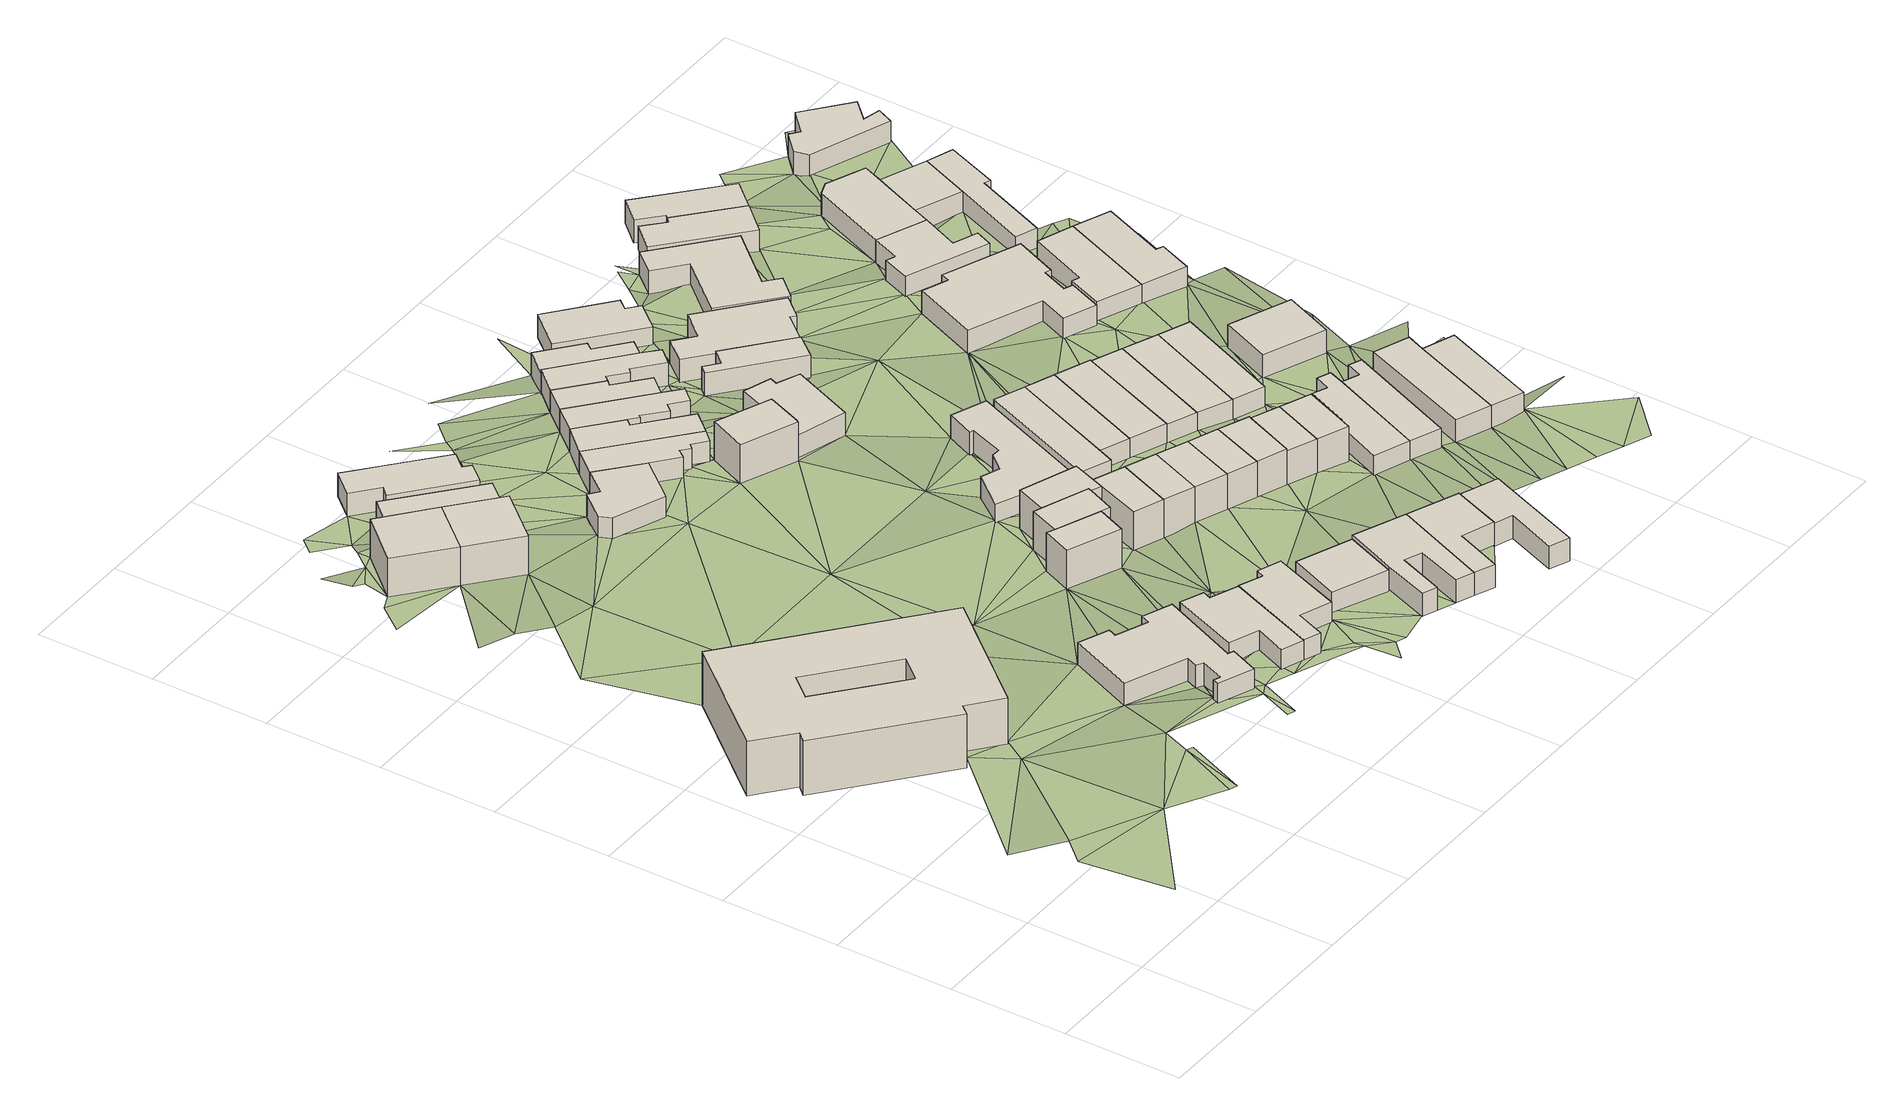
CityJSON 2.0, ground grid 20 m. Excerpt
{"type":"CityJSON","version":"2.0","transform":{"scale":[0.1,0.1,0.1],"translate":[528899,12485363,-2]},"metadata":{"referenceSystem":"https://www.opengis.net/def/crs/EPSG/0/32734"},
"CityObjects":{
"building1":{"type":"Building","attributes":{"address":"Greatmore Street Art and Humanities Hub 66 Greatmore Street Woodstock Cape Town","building":"university","building:levels":3,"operator":"Centre for Humanities Research at the University of the Western Cape","building_height":9.7,"plus_code":"4FRW3FC3+4H2","ground_height":16.52,"roof_height":26.22},"geometry":[{"type":"Solid","lod":"1","boundaries":[[[[0,1,2,3]],[[1,4,5,2]],[[4,6,7,5]],[[6,8,9,7]],[[8,10,11,9]],[[10,12,13,11]],[[12,14,15,13]],[[14,0,3,15]],[[16,17,18,19]],[[17,20,21,18]],[[20,22,23,21]],[[22,16,19,23]],[[3,2,5,7,9,11,13,15],[19,18,21,23]],[[14,12,10,8,6,4,1,0],[22,20,17,16]]]]}]},
"building2":{"type":"Building","attributes":{"address":"27 Regent Road Woodstock Cape Town","building":"house","building:levels":2,"building_height":6.9,"plus_code":"4FRW3FC3+9GM","ground_height":15.21,"roof_height":22.11},"geometry":[{"type":"Solid","lod":"1","boundaries":[[[[24,25,26,27]],[[25,28,29,26]],[[28,30,31,29]],[[30,24,27,31]],[[27,26,29,31]],[[30,28,25,24]]]]}]},
"building3":{"type":"Building","attributes":{"address":"2 Ormskirk Street Woodstock Cape Town","building":"house","building:levels":1,"building_height":4.1,"plus_code":"4FRW3F93+XMJ","ground_height":18.58,"roof_height":22.68},"geometry":[{"type":"Solid","lod":"1","boundaries":[[[[32,33,34,35]],[[33,36,37,34]],[[36,38,39,37]],[[38,40,41,39]],[[40,42,43,41]],[[42,44,45,43]],[[44,46,47,45]],[[46,48,49,47]],[[48,50,51,49]],[[50,52,53,51]],[[52,54,55,53]],[[54,56,57,55]],[[56,58,59,57]],[[58,60,61,59]],[[60,62,63,61]],[[62,32,35,63]],[[35,34,37,39,41,43,45,47,49,51,53,55,57,59,61,63]],[[62,60,58,56,54,52,50,48,46,44,42,40,38,36,33,32]]]]}]},
"building4":{"type":"Building","attributes":{"address":"29 Regent Road Woodstock Cape Town","building":"house","building:levels":2,"building_height":6.9,"plus_code":"4FRW3FC3+9G5","ground_height":15.21,"roof_height":22.11},"geometry":[{"type":"Solid","lod":"1","boundaries":[[[[24,30,31,27]],[[30,64,65,31]],[[64,66,67,65]],[[66,24,27,67]],[[27,31,65,67]],[[66,64,30,24]]]]}]},
"building5":{"type":"Building","attributes":{"address":"40 Devon Street Woodstock Cape Town","building":"house","building:levels":1,"building_height":4.1,"plus_code":"4FRW3FC3+9HV","ground_height":14.3,"roof_height":18.4},"geometry":[{"type":"Solid","lod":"1","boundaries":[[[[68,69,70,71]],[[69,72,73,70]],[[72,74,75,73]],[[74,68,71,75]],[[71,70,73,75]],[[74,72,69,68]]]]}]},
"building6":{"type":"Building","attributes":{"address":"2A Ormskirk Street Woodstock Cape Town","building":"house","building:levels":1,"building_height":4.1,"plus_code":"4FRW3F93+XPF","ground_height":18.58,"roof_height":22.68},"geometry":[{"type":"Solid","lod":"1","boundaries":[[[[76,77,78,79]],[[77,80,81,78]],[[80,82,83,81]],[[82,84,85,83]],[[84,86,87,85]],[[86,88,89,87]],[[88,90,91,89]],[[90,76,79,91]],[[79,78,81,83,85,87,89,91]],[[90,88,86,84,82,80,77,76]]]]}]},
"building7":{"type":"Building","attributes":{"address":"38 Devon Street Woodstock Cape Town","building":"house","building:levels":1,"building_height":4.1,"plus_code":"4FRW3FC3+CH9","ground_height":14.3,"roof_height":18.4},"geometry":[{"type":"Solid","lod":"1","boundaries":[[[[92,93,94,95]],[[93,96,97,94]],[[96,98,99,97]],[[98,100,101,99]],[[100,102,103,101]],[[102,104,105,103]],[[104,106,107,105]],[[106,108,109,107]],[[108,92,95,109]],[[95,94,97,99,101,103,105,107,109]],[[108,106,104,102,100,98,96,93,92]]]]}]},
"building8":{"type":"Building","attributes":{"address":"2B Ormskirk Street Woodstock Cape Town","building":"house","building:levels":1,"building_height":4.1,"plus_code":"4FRW3F93+XP9","ground_height":18.6,"roof_height":22.7},"geometry":[{"type":"Solid","lod":"1","boundaries":[[[[77,76,110,111]],[[76,112,113,110]],[[112,114,115,113]],[[114,116,117,115]],[[116,118,119,117]],[[118,120,121,119]],[[120,122,123,121]],[[122,77,111,123]],[[111,110,113,115,117,119,121,123]],[[122,120,118,116,114,112,76,77]]]]}]},
"building9":{"type":"Building","attributes":{"address":"69 Devon Street Woodstock Cape Town","building":"house","building:levels":1,"building_height":4.1,"plus_code":"4FRW3FC3+8J9","ground_height":15.21,"roof_height":19.31},"geometry":[{"type":"Solid","lod":"1","boundaries":[[[[124,125,126,127]],[[125,128,129,126]],[[128,130,131,129]],[[130,132,133,131]],[[132,134,135,133]],[[134,136,137,135]],[[136,124,127,137]],[[127,126,129,131,133,135,137]],[[136,134,132,130,128,125,124]]]]}]},
"building10":{"type":"Building","attributes":{"address":"45B Greatmore Street Woodstock Cape Town","building":"house","building:levels":2,"building_height":6.9,"plus_code":"4FRW3FC3+3PG","ground_height":17.74,"roof_height":24.64},"geometry":[{"type":"Solid","lod":"1","boundaries":[[[[138,139,140,141]],[[139,142,143,140]],[[142,144,145,143]],[[144,146,147,145]],[[146,138,141,147]],[[141,140,143,145,147]],[[146,144,142,139,138]]]]}]},
"building11":{"type":"Building","attributes":{"address":"45A Greatmore Street Woodstock Cape Town","building":"house","building:levels":2,"building_height":6.9,"plus_code":"4FRW3FC3+3PX","ground_height":17.74,"roof_height":24.64},"geometry":[{"type":"Solid","lod":"1","boundaries":[[[[139,138,141,140]],[[138,148,149,141]],[[148,150,151,149]],[[150,152,153,151]],[[152,154,155,153]],[[154,156,157,155]],[[156,139,140,157]],[[140,141,149,151,153,155,157]],[[156,154,152,150,148,138,139]]]]}]},
"building12":{"type":"Building","attributes":{"address":"4 Ormskirk Street Woodstock Cape Town","building":"house","building:levels":1,"building_height":4.1,"plus_code":"4FRW3F93+XQ5","ground_height":18.6,"roof_height":22.7},"geometry":[{"type":"Solid","lod":"1","boundaries":[[[[158,159,160,161]],[[159,162,163,160]],[[162,164,165,163]],[[164,158,161,165]],[[161,160,163,165]],[[164,162,159,158]]]]}]},
"building13":{"type":"Building","attributes":{"address":"65 Devon Street Woodstock Cape Town","building":"house","building:levels":1,"building_height":4.1,"plus_code":"4FRW3FC3+8MG","ground_height":15.21,"roof_height":19.31},"geometry":[{"type":"Solid","lod":"1","boundaries":[[[[166,125,126,167]],[[125,124,127,126]],[[124,168,169,127]],[[168,170,171,169]],[[170,172,173,171]],[[172,174,175,173]],[[174,176,177,175]],[[176,178,179,177]],[[178,166,167,179]],[[167,126,127,169,171,173,175,177,179]],[[178,176,174,172,170,168,124,125,166]]]]}]},
"building14":{"type":"Building","attributes":{"address":"45 Greatmore Street Woodstock Cape Town","building":"house","building:levels":2,"building_height":6.9,"plus_code":"4FRW3FC3+4Q6","ground_height":17.74,"roof_height":24.64},"geometry":[{"type":"Solid","lod":"1","boundaries":[[[[154,152,153,155]],[[152,150,151,153]],[[150,180,181,151]],[[180,182,183,181]],[[182,184,185,183]],[[184,154,155,185]],[[155,153,151,181,183,185]],[[184,182,180,150,152,154]]]]}]},
"building15":{"type":"Building","attributes":{"address":"6 Ormskirk Street Woodstock Cape Town","building":"house","building:levels":1,"building_height":4.1,"plus_code":"4FRW3F93+WRG","ground_height":19.36,"roof_height":23.46},"geometry":[{"type":"Solid","lod":"1","boundaries":[[[[186,187,188,189]],[[187,190,191,188]],[[190,192,193,191]],[[192,194,195,193]],[[194,196,197,195]],[[196,198,199,197]],[[198,200,201,199]],[[200,202,203,201]],[[202,186,189,203]],[[189,188,191,193,195,197,199,201,203]],[[202,200,198,196,194,192,190,187,186]]]]}]},
"building16":{"type":"Building","attributes":{"address":"63 Devon Street Woodstock Cape Town","building":"house","building:levels":1,"building_height":4.1,"plus_code":"4FRW3FC3+8PJ","ground_height":15.21,"roof_height":19.31},"geometry":[{"type":"Solid","lod":"1","boundaries":[[[[166,178,179,167]],[[178,204,205,179]],[[204,206,207,205]],[[206,208,209,207]],[[208,210,211,209]],[[210,166,167,211]],[[167,179,205,207,209,211]],[[210,208,206,204,178,166]]]]}]},
"building17":{"type":"Building","attributes":{"address":"3C Ormskirk Street Woodstock Cape Town","building":"house","building:levels":2,"building_height":6.9,"plus_code":"4FRW3FC3+3QG","ground_height":17.51,"roof_height":24.41},"geometry":[{"type":"Solid","lod":"1","boundaries":[[[[212,213,214,215]],[[213,216,217,214]],[[216,218,219,217]],[[218,212,215,219]],[[215,214,217,219]],[[218,216,213,212]]]]}]},
"building18":{"type":"Building","attributes":{"address":"29A Regent Road Woodstock Cape Town","building":"house","building:levels":2,"building_height":6.9,"plus_code":"4FRW3FC3+7PP","ground_height":15.99,"roof_height":22.89},"geometry":[{"type":"Solid","lod":"1","boundaries":[[[[220,221,222,223]],[[221,224,225,222]],[[224,226,227,225]],[[226,228,229,227]],[[228,220,223,229]],[[223,222,225,227,229]],[[228,226,224,221,220]]]]}]},
"building19":{"type":"Building","attributes":{"address":"3B Ormskirk Street Woodstock Cape Town","building":"house","building:levels":2,"building_height":6.9,"plus_code":"4FRW3FC3+3RC","ground_height":17.51,"roof_height":24.41},"geometry":[{"type":"Solid","lod":"1","boundaries":[[[[213,212,215,214]],[[212,230,231,215]],[[230,232,233,231]],[[232,213,214,233]],[[214,215,231,233]],[[232,230,212,213]]]]}]},
"building20":{"type":"Building","attributes":{"address":"61 Devon Street Woodstock Cape Town","building":"house","building:levels":1,"building_height":4.1,"plus_code":"4FRW3FC3+9P6","ground_height":15.21,"roof_height":19.31},"geometry":[{"type":"Solid","lod":"1","boundaries":[[[[210,208,209,211]],[[208,234,235,209]],[[234,236,237,235]],[[236,238,239,237]],[[238,240,241,239]],[[240,242,243,241]],[[242,244,245,243]],[[244,246,247,245]],[[246,248,249,247]],[[248,210,211,249]],[[211,209,235,237,239,241,243,245,247,249]],[[248,246,244,242,240,238,236,234,208,210]]]]}]},
"building21":{"type":"Building","attributes":{"address":"8 Ormskirk Street Woodstock Cape Town","building":"house","building:levels":1,"building_height":4.1,"plus_code":"4FRW3F93+WVF","ground_height":19.36,"roof_height":23.46},"geometry":[{"type":"Solid","lod":"1","boundaries":[[[[202,200,201,203]],[[200,250,251,201]],[[250,252,253,251]],[[252,254,255,253]],[[254,256,257,255]],[[256,202,203,257]],[[203,201,251,253,255,257]],[[256,254,252,250,200,202]]]]}]},
"building22":{"type":"Building","attributes":{"address":"43 Greatmore Street Woodstock Cape Town","building":"house","building:levels":1,"building_height":4.1,"plus_code":"4FRW3FC3+5R6","ground_height":16.55,"roof_height":20.65},"geometry":[{"type":"Solid","lod":"1","boundaries":[[[[258,259,260,261]],[[259,262,263,260]],[[262,264,265,263]],[[264,266,267,265]],[[266,268,269,267]],[[268,270,271,269]],[[270,272,273,271]],[[272,274,275,273]],[[274,276,277,275]],[[276,258,261,277]],[[261,260,263,265,267,269,271,273,275,277]],[[276,274,272,270,268,266,264,262,259,258]]]]}]},
"building23":{"type":"Building","attributes":{"address":"59 Devon Street Woodstock Cape Town","building":"house","building:levels":1,"building_height":4.1,"plus_code":"4FRW3FC3+9P8","ground_height":15.21,"roof_height":19.31},"geometry":[{"type":"Solid","lod":"1","boundaries":[[[[248,246,247,249]],[[246,278,279,247]],[[278,280,281,279]],[[280,282,283,281]],[[282,284,285,283]],[[284,248,249,285]],[[249,247,279,281,283,285]],[[284,282,280,278,246,248]]]]}]},
"building24":{"type":"Building","attributes":{"address":"3A Ormskirk Street Woodstock Cape Town","building":"house","building:levels":2,"building_height":6.9,"plus_code":"4FRW3FC3+3R8","ground_height":17.51,"roof_height":24.41},"geometry":[{"type":"Solid","lod":"1","boundaries":[[[[232,230,231,233]],[[230,286,287,231]],[[286,288,289,287]],[[288,232,233,289]],[[233,231,287,289]],[[288,286,230,232]]]]}]},
"building25":{"type":"Building","attributes":{"address":"64 Greatmore Street Woodstock Cape Town","building":"house","building:levels":1,"building_height":4.1,"plus_code":"4FRW3FC3+7QF","ground_height":15.99,"roof_height":20.09},"geometry":[{"type":"Solid","lod":"1","boundaries":[[[[220,228,290,291]],[[228,292,293,290]],[[292,294,295,293]],[[294,296,297,295]],[[296,298,299,297]],[[298,300,301,299]],[[300,220,291,301]],[[291,290,293,295,297,299,301]],[[300,298,296,294,292,228,220]]]]}]},
"building26":{"type":"Building","attributes":{"address":"5B Ormskirk Street Woodstock Cape Town","building":"house","building:levels":2,"building_height":6.9,"plus_code":"4FRW3FC3+3R5","ground_height":17.51,"roof_height":24.41},"geometry":[{"type":"Solid","lod":"1","boundaries":[[[[288,286,287,289]],[[286,302,303,287]],[[302,304,305,303]],[[304,288,289,305]],[[289,287,303,305]],[[304,302,286,288]]]]}]},
"building27":{"type":"Building","attributes":{"address":"10 Ormskirk Street Woodstock Cape Town","building":"house","building:levels":1,"building_height":4.1,"plus_code":"4FRW3F93+VVQ","ground_height":19.09,"roof_height":23.19},"geometry":[{"type":"Solid","lod":"1","boundaries":[[[[306,307,308,309]],[[307,310,311,308]],[[310,312,313,311]],[[312,314,315,313]],[[314,316,317,315]],[[316,306,309,317]],[[309,308,311,313,315,317]],[[316,314,312,310,307,306]]]]}]},
"building28":{"type":"Building","attributes":{"address":"57 Devon Street Woodstock Cape Town","building":"house","building:levels":1,"building_height":4.1,"plus_code":"4FRW3FC3+9PP","ground_height":15.23,"roof_height":19.33},"geometry":[{"type":"Solid","lod":"1","boundaries":[[[[284,282,283,285]],[[282,318,319,283]],[[318,320,321,319]],[[320,322,323,321]],[[322,324,325,323]],[[324,326,327,325]],[[326,328,329,327]],[[328,330,331,329]],[[330,284,285,331]],[[285,283,319,321,323,325,327,329,331]],[[330,328,326,324,322,320,318,282,284]]]]}]},
"building29":{"type":"Building","attributes":{"address":"56 Regent Road Woodstock Cape Town","building":"house","building:levels":1,"building_height":4.1,"plus_code":"4FRW3FC3+5R4","ground_height":16.55,"roof_height":20.65},"geometry":[{"type":"Solid","lod":"1","boundaries":[[[[332,333,334,335]],[[333,336,337,334]],[[336,338,339,337]],[[338,340,341,339]],[[340,332,335,341]],[[335,334,337,339,341]],[[340,338,336,333,332]]]]}]},
"building30":{"type":"Building","attributes":{"address":"55 Devon Street Woodstock Cape Town","building":"house","building:levels":1,"building_height":4.1,"plus_code":"4FRW3FC3+9QR","ground_height":14.38,"roof_height":18.48},"geometry":[{"type":"Solid","lod":"1","boundaries":[[[[342,343,344,345]],[[343,346,347,344]],[[346,348,349,347]],[[348,350,351,349]],[[350,352,353,351]],[[352,342,345,353]],[[345,344,347,349,351,353]],[[352,350,348,346,343,342]]]]}]},
"building31":{"type":"Building","attributes":{"address":"5A Ormskirk Street Woodstock Cape Town","building":"house","building:levels":2,"building_height":6.9,"plus_code":"4FRW3FC3+2VV","ground_height":17.51,"roof_height":24.41},"geometry":[{"type":"Solid","lod":"1","boundaries":[[[[304,302,303,305]],[[302,354,355,303]],[[354,356,357,355]],[[356,304,305,357]],[[305,303,355,357]],[[356,354,302,304]]]]}]},
"building32":{"type":"Building","attributes":{"address":"58 Regent Road Woodstock Cape Town","building":"house","building:levels":1,"building_height":4.1,"plus_code":"4FRW3FC3+5V2","ground_height":16.55,"roof_height":20.65},"geometry":[{"type":"Solid","lod":"1","boundaries":[[[[332,340,341,335]],[[340,358,359,341]],[[358,360,361,359]],[[360,332,335,361]],[[335,341,359,361]],[[360,358,340,332]]]]}]},
"building33":{"type":"Building","attributes":{"address":"7B Ormskirk Street Woodstock Cape Town","building":"house","building:levels":2,"building_height":6.9,"plus_code":"4FRW3FC3+2VX","ground_height":17.23,"roof_height":24.13},"geometry":[{"type":"Solid","lod":"1","boundaries":[[[[362,363,364,365]],[[363,366,367,364]],[[366,368,369,367]],[[368,362,365,369]],[[365,364,367,369]],[[368,366,363,362]]]]}]},
"building34":{"type":"Building","attributes":{"address":"62 Greatmore Street Woodstock Cape Town","building":"house","building:levels":1,"building_height":4.1,"plus_code":"4FRW3FC3+8RC","ground_height":15.23,"roof_height":19.33},"geometry":[{"type":"Solid","lod":"1","boundaries":[[[[370,371,372,373]],[[371,374,375,372]],[[374,376,377,375]],[[376,378,379,377]],[[378,380,381,379]],[[380,370,373,381]],[[373,372,375,377,379,381]],[[380,378,376,374,371,370]]]]}]},
"building35":{"type":"Building","attributes":{"address":"53 Devon Street Woodstock Cape Town","building":"house","building:levels":1,"building_height":4.1,"plus_code":"4FRW3FC3+CQ8","ground_height":13.91,"roof_height":18.01},"geometry":[{"type":"Solid","lod":"1","boundaries":[[[[382,383,384,385]],[[383,386,387,384]],[[386,388,389,387]],[[388,390,391,389]],[[390,392,393,391]],[[392,382,385,393]],[[385,384,387,389,391,393]],[[392,390,388,386,383,382]]]]}]},
"building36":{"type":"Building","attributes":{"address":"7A Ormskirk Street Woodstock Cape Town","building":"house","building:levels":2,"building_height":6.9,"plus_code":"4FRW3FC3+2WM","ground_height":17.23,"roof_height":24.13},"geometry":[{"type":"Solid","lod":"1","boundaries":[[[[368,366,367,369]],[[366,394,395,367]],[[394,396,397,395]],[[396,368,369,397]],[[369,367,395,397]],[[396,394,366,368]]]]}]},
"building37":{"type":"Building","attributes":{"address":"60 Regent Road Woodstock Cape Town","building":"house","building:levels":1,"building_height":4.1,"plus_code":"4FRW3FC3+4VW","ground_height":16.55,"roof_height":20.65},"geometry":[{"type":"Solid","lod":"1","boundaries":[[[[360,358,359,361]],[[358,398,399,359]],[[398,400,401,399]],[[400,360,361,401]],[[361,359,399,401]],[[400,398,358,360]]]]}]},
"building38":{"type":"Building","attributes":{"address":"60 Greatmore Street Woodstock Cape Town","building":"house","building:levels":1,"building_height":4.1,"plus_code":"4FRW3FC3+8RV","ground_height":14.83,"roof_height":18.93},"geometry":[{"type":"Solid","lod":"1","boundaries":[[[[402,403,404,405]],[[403,406,407,404]],[[406,408,409,407]],[[408,410,411,409]],[[410,412,413,411]],[[412,414,415,413]],[[414,416,417,415]],[[416,418,419,417]],[[418,402,405,419]],[[405,404,407,409,411,413,415,417,419]],[[418,416,414,412,410,408,406,403,402]]]]}]},
"building39":{"type":"Building","attributes":{"address":"62 Regent Road Woodstock Cape Town","building":"house","building:levels":1,"building_height":4.1,"plus_code":"4FRW3FC3+4WJ","ground_height":16.3,"roof_height":20.4},"geometry":[{"type":"Solid","lod":"1","boundaries":[[[[420,421,422,423]],[[421,424,425,422]],[[424,426,427,425]],[[426,420,423,427]],[[423,422,425,427]],[[426,424,421,420]]]]}]},
"building40":{"type":"Building","attributes":{"address":"9 Ormskirk Street Woodstock Cape Town","building":"house","building:levels":1,"building_height":4.1,"plus_code":"4FRW3FC3+2W8","ground_height":17.23,"roof_height":21.33},"geometry":[{"type":"Solid","lod":"1","boundaries":[[[[428,429,430,431]],[[429,432,433,430]],[[432,434,435,433]],[[434,436,437,435]],[[436,438,439,437]],[[438,440,441,439]],[[440,442,443,441]],[[442,444,445,443]],[[444,428,431,445]],[[431,430,433,435,437,439,441,443,445]],[[444,442,440,438,436,434,432,429,428]]]]}]},
"building41":{"type":"Building","attributes":{"address":"64 Regent Road Woodstock Cape Town","building":"house","building:levels":1,"building_height":4.1,"plus_code":"4FRW3FC3+4WG","ground_height":16.3,"roof_height":20.4},"geometry":[{"type":"Solid","lod":"1","boundaries":[[[[426,424,425,427]],[[424,446,447,425]],[[446,448,449,447]],[[448,426,427,449]],[[427,425,447,449]],[[448,446,424,426]]]]}]},
"building42":{"type":"Building","attributes":{"address":"11 Ormskirk Street Woodstock Cape Town","building":"house","building:levels":1,"building_height":4.1,"plus_code":"4FRW3FC3+2X7","ground_height":17.23,"roof_height":21.33},"geometry":[{"type":"Solid","lod":"1","boundaries":[[[[429,428,431,430]],[[428,450,451,431]],[[450,452,453,451]],[[452,454,455,453]],[[454,456,457,455]],[[456,429,430,457]],[[430,431,451,453,455,457]],[[456,454,452,450,428,429]]]]}]},
"building43":{"type":"Building","attributes":{"address":"66 Regent Road Woodstock Cape Town","building":"house","building:levels":1,"building_height":4.1,"plus_code":"4FRW3FC3+4W9","ground_height":16.3,"roof_height":20.4},"geometry":[{"type":"Solid","lod":"1","boundaries":[[[[448,446,447,449]],[[446,458,459,447]],[[458,460,461,459]],[[460,448,449,461]],[[449,447,459,461]],[[460,458,446,448]]]]}]},
"building44":{"type":"Building","attributes":{"address":"13 Ormskirk Street Woodstock Cape Town","building":"house","building:levels":1,"building_height":4.1,"plus_code":"4FRW3F93+XXX","ground_height":18.08,"roof_height":22.18},"geometry":[{"type":"Solid","lod":"1","boundaries":[[[[462,463,464,465]],[[463,466,467,464]],[[466,468,469,467]],[[468,470,471,469]],[[470,462,465,471]],[[465,464,467,469,471]],[[470,468,466,463,462]]]]}]},
"building45":{"type":"Building","attributes":{"address":"58 Greatmore Street Woodstock Cape Town","building":"house","building:levels":1,"building_height":4.1,"plus_code":"4FRW3FC3+9VP","ground_height":13.91,"roof_height":18.01},"geometry":[{"type":"Solid","lod":"1","boundaries":[[[[472,473,474,475]],[[473,476,477,474]],[[476,478,479,477]],[[478,480,481,479]],[[480,482,483,481]],[[482,484,485,483]],[[484,486,487,485]],[[486,472,475,487]],[[475,474,477,479,481,483,485,487]],[[486,484,482,480,478,476,473,472]]]]}]},
"building46":{"type":"Building","attributes":{"address":"15 Ormskirk Street Woodstock Cape Town","building":"house","building:levels":1,"building_height":4.1,"plus_code":"4FRW3F94+X2V","ground_height":18.08,"roof_height":22.18},"geometry":[{"type":"Solid","lod":"1","boundaries":[[[[463,462,465,464]],[[462,488,489,465]],[[488,490,491,489]],[[490,463,464,491]],[[464,465,489,491]],[[490,488,462,463]]]]}]},
"building47":{"type":"Building","attributes":{"address":"Gill House (NOAH) 43 Greatmore Street Woodstock Cape Town","building":"house","building:levels":1,"building:use":"residential","beds":"12","amenity":"social_facility","social_facility":"group_home","operator":"Neighbourhood Old Aged Homes (NOAH)","operator:type":"ngo","building_height":4.1,"plus_code":"4FRW3FC3+6WQ","ground_height":15.38,"roof_height":19.48},"geometry":[{"type":"Solid","lod":"1","boundaries":[[[[492,493,494,495]],[[493,496,497,494]],[[496,498,499,497]],[[498,500,501,499]],[[500,502,503,501]],[[502,504,505,503]],[[504,506,507,505]],[[506,508,509,507]],[[508,510,511,509]],[[510,512,513,511]],[[512,514,515,513]],[[514,492,495,515]],[[495,494,497,499,501,503,505,507,509,511,513,515]],[[514,512,510,508,506,504,502,500,498,496,493,492]]]]}]},
"building48":{"type":"Building","attributes":{"address":"68 Regent Road Woodstock Cape Town","building":"house","building:levels":1,"building_height":4.1,"plus_code":"4FRW3FC3+4X5","ground_height":17.06,"roof_height":21.16},"geometry":[{"type":"Solid","lod":"1","boundaries":[[[[516,517,518,519]],[[517,520,521,518]],[[520,522,523,521]],[[522,516,519,523]],[[519,518,521,523]],[[522,520,517,516]]]]}]},
"building49":{"type":"Building","attributes":{"address":"54 Greatmore Street Woodstock Cape Town","building":"house","building:levels":1,"building_height":4.1,"plus_code":"4FRW3FC3+CW6","ground_height":13.91,"roof_height":18.01},"geometry":[{"type":"Solid","lod":"1","boundaries":[[[[524,525,526,527]],[[525,528,529,526]],[[528,530,531,529]],[[530,532,533,531]],[[532,534,535,533]],[[534,524,527,535]],[[527,526,529,531,533,535]],[[534,532,530,528,525,524]]]]}]},
"building50":{"type":"Building","attributes":{"address":"41 Greatmore Street Woodstock Cape Town","building":"house","building:levels":1,"building_height":4.1,"plus_code":"4FRW3FC3+8X2","ground_height":14.53,"roof_height":18.63},"geometry":[{"type":"Solid","lod":"1","boundaries":[[[[536,537,538,539]],[[537,540,541,538]],[[540,542,543,541]],[[542,544,545,543]],[[544,546,547,545]],[[546,548,549,547]],[[548,550,551,549]],[[550,536,539,551]],[[539,538,541,543,545,547,549,551]],[[550,548,546,544,542,540,537,536]]]]}]},
"building51":{"type":"Building","attributes":{"address":"52 Greatmore Street Woodstock Cape Town","building":"house","building:levels":1,"building_height":4.1,"plus_code":"4FRW3FC3+CWH","ground_height":13.8,"roof_height":17.9},"geometry":[{"type":"Solid","lod":"1","boundaries":[[[[552,553,554,555]],[[553,556,557,554]],[[556,558,559,557]],[[558,560,561,559]],[[560,562,563,561]],[[562,552,555,563]],[[555,554,557,559,561,563]],[[562,560,558,556,553,552]]]]}]},
"building52":{"type":"Building","attributes":{"address":"31A Regent Road Woodstock Cape Town","building":"house","building:levels":1,"building_height":4.1,"plus_code":"4FRW3FC4+62J","ground_height":15.27,"roof_height":19.37},"geometry":[{"type":"Solid","lod":"1","boundaries":[[[[564,565,566,567]],[[565,568,569,566]],[[568,570,571,569]],[[570,572,573,571]],[[572,574,575,573]],[[574,564,567,575]],[[567,566,569,571,573,575]],[[574,572,570,568,565,564]]]]}]},
"building53":{"type":"Building","attributes":{"address":"33 Regent Road Woodstock Cape Town","building":"house","building:levels":1,"building_height":4.1,"plus_code":"4FRW3FC4+628","ground_height":15.27,"roof_height":19.37},"geometry":[{"type":"Solid","lod":"1","boundaries":[[[[564,574,575,567]],[[574,576,577,575]],[[576,578,579,577]],[[578,580,581,579]],[[580,582,583,581]],[[582,564,567,583]],[[567,575,577,579,581,583]],[[582,580,578,576,574,564]]]]}]},
"building54":{"type":"Building","attributes":{"address":"39 Greatmore Street Woodstock Cape Town","building":"house","building:levels":1,"building_height":4.1,"plus_code":"4FRW3FC3+8XW","ground_height":14.53,"roof_height":18.63},"geometry":[{"type":"Solid","lod":"1","boundaries":[[[[536,584,585,539]],[[584,586,587,585]],[[586,588,589,587]],[[588,590,591,589]],[[590,592,593,591]],[[592,537,538,593]],[[537,536,539,538]],[[539,585,587,589,591,593,538]],[[537,592,590,588,586,584,536]]]]}]},
"building55":{"type":"Building","attributes":{"address":"2 Oxford Street Woodstock Cape Town","building":"house","building:levels":1,"building_height":4.1,"plus_code":"4FRW3FC4+82M","ground_height":14.44,"roof_height":18.54},"geometry":[{"type":"Solid","lod":"1","boundaries":[[[[594,595,596,597]],[[595,598,599,596]],[[598,600,601,599]],[[600,594,597,601]],[[597,596,599,601]],[[600,598,595,594]]]]}]},
"building56":{"type":"Building","attributes":{"address":"4 Oxford Street Woodstock Cape Town","building":"house","building:levels":1,"building_height":4.1,"plus_code":"4FRW3FC4+72P","ground_height":14.44,"roof_height":18.54},"geometry":[{"type":"Solid","lod":"1","boundaries":[[[[600,598,599,601]],[[598,602,603,599]],[[602,604,605,603]],[[604,606,607,605]],[[606,608,609,607]],[[608,610,611,609]],[[610,600,601,611]],[[601,599,603,605,607,609,611]],[[610,608,606,604,602,598,600]]]]}]},
"building57":{"type":"Building","attributes":{"address":"33 Greatmore Street Woodstock Cape Town","building":"house","building:levels":1,"building_height":4.1,"plus_code":"4FRW3FC4+C25","ground_height":13.75,"roof_height":17.85},"geometry":[{"type":"Solid","lod":"1","boundaries":[[[[612,613,614,615]],[[613,616,617,614]],[[616,618,619,617]],[[618,620,621,619]],[[620,622,623,621]],[[622,624,625,623]],[[624,626,627,625]],[[626,628,629,627]],[[628,612,615,629]],[[615,614,617,619,621,623,625,627,629]],[[628,626,624,622,620,618,616,613,612]]]]}]},
"terrain1":{"type":"TINRelief","geometry":[{"type":"CompositeSurface","lod":"1","boundaries":[[[630,631,632]],[[630,632,633]],[[634,635,633]],[[633,632,634]],[[636,635,634]],[[637,638,639]],[[632,640,641]],[[642,643,636]],[[636,634,642]],[[634,632,644]],[[641,640,645]],[[632,641,644]],[[638,637,646]],[[641,645,647]],[[1,648,649]],[[642,634,33]],[[33,634,644]],[[650,648,1]],[[648,651,649]],[[651,652,649]],[[653,30,654]],[[30,655,656]],[[33,32,642]],[[33,644,657]],[[30,28,655]],[[642,32,650]],[[658,657,644]],[[64,653,652]],[[658,644,659]],[[28,660,661]],[[660,662,661]],[[663,662,660]],[[653,64,30]],[[657,38,33]],[[660,28,25]],[[652,651,64]],[[38,36,33]],[[664,659,665]],[[40,657,666]],[[38,657,40]],[[659,667,658]],[[660,25,668]],[[659,664,669]],[[650,670,648]],[[669,667,659]],[[668,25,671]],[[650,32,672]],[[673,674,675]],[[676,651,648]],[[667,669,677]],[[671,673,668]],[[671,25,24]],[[678,677,669]],[[651,679,64]],[[677,86,680]],[[678,669,681]],[[58,62,60]],[[98,674,673]],[[72,673,671]],[[672,670,650]],[[62,58,56]],[[86,677,682]],[[682,677,678]],[[98,673,72]],[[683,678,681]],[[144,32,62]],[[54,680,86]],[[648,670,676]],[[24,684,671]],[[32,144,672]],[[685,679,651]],[[64,679,66]],[[681,686,683]],[[66,684,24]],[[676,685,651]],[[62,56,144]],[[98,72,100]],[[86,84,54]],[[102,100,72]],[[687,686,681]],[[72,688,102]],[[56,54,144]],[[687,689,686]],[[130,684,66]],[[66,679,130]],[[144,142,672]],[[690,691,687]],[[689,692,686]],[[692,693,686]],[[102,688,694]],[[687,691,689]],[[684,130,688]],[[695,670,672]],[[146,54,84]],[[691,692,689]],[[80,77,82]],[[82,696,84]],[[142,156,672]],[[676,697,685]],[[692,691,698]],[[93,699,700]],[[146,144,54]],[[694,688,701]],[[77,696,82]],[[130,125,688]],[[146,84,696]],[[125,130,128]],[[692,698,702]],[[695,672,156]],[[670,224,676]],[[703,704,701]],[[77,120,696]],[[705,692,702]],[[77,122,120]],[[701,688,706]],[[125,706,688]],[[692,705,118]],[[142,139,156]],[[707,703,701]],[[697,676,708]],[[118,696,120]],[[701,706,707]],[[709,703,707]],[[187,705,702]],[[159,118,705]],[[146,696,710]],[[125,166,706]],[[708,711,697]],[[712,670,695]],[[676,224,708]],[[156,154,184]],[[670,226,224]],[[138,146,148]],[[710,148,146]],[[710,696,713]],[[714,715,716]],[[194,192,198]],[[184,695,156]],[[706,166,210]],[[118,717,696]],[[226,670,712]],[[707,706,248]],[[118,159,186]],[[248,716,707]],[[196,194,198]],[[148,710,180]],[[713,696,717]],[[224,718,708]],[[708,718,719]],[[210,248,706]],[[180,150,148]],[[184,182,695]],[[221,718,224]],[[720,180,710]],[[714,716,284]],[[721,718,722]],[[723,712,695]],[[718,221,722]],[[284,724,714]],[[284,716,248]],[[725,118,186]],[[726,717,118]],[[180,720,182]],[[727,722,221]],[[182,728,695]],[[208,206,234]],[[720,213,182]],[[725,726,118]],[[234,206,238]],[[723,729,712]],[[220,727,221]],[[250,254,252]],[[234,238,236]],[[730,238,206]],[[723,731,729]],[[213,732,182]],[[284,330,724]],[[182,732,728]],[[226,712,292]],[[202,725,186]],[[727,220,730]],[[712,729,733]],[[228,226,292]],[[730,242,238]],[[240,238,242]],[[734,732,213]],[[734,213,232]],[[730,220,300]],[[712,733,259]],[[292,712,259]],[[735,733,729]],[[242,730,300]],[[736,330,352]],[[725,737,726]],[[738,733,735]],[[320,282,280]],[[300,244,242]],[[728,732,333]],[[244,278,246]],[[282,320,318]],[[280,278,320]],[[739,734,232]],[[725,740,737]],[[741,725,202]],[[739,232,288]],[[378,244,300]],[[742,734,743]],[[278,744,320]],[[244,324,278]],[[322,320,744]],[[741,202,256]],[[739,743,734]],[[324,244,378]],[[324,744,278]],[[298,378,300]],[[744,324,322]],[[740,725,745]],[[333,258,728]],[[288,304,739]],[[746,747,316]],[[376,324,378]],[[294,298,296]],[[745,725,741]],[[748,352,749]],[[376,750,324]],[[751,352,748]],[[326,324,750]],[[752,743,739]],[[739,304,752]],[[298,753,378]],[[754,292,259]],[[376,371,750]],[[376,374,371]],[[749,755,756]],[[756,328,326]],[[298,294,753]],[[757,256,316]],[[326,750,758]],[[294,292,754]],[[256,757,741]],[[759,748,749]],[[756,326,758]],[[752,304,760]],[[754,259,258]],[[760,304,356]],[[761,745,741]],[[749,756,759]],[[332,762,333]],[[759,756,758]],[[316,747,763]],[[741,764,761]],[[753,294,754]],[[765,258,333]],[[410,758,766]],[[757,316,763]],[[356,767,760]],[[356,368,767]],[[759,758,410]],[[333,762,765]],[[768,747,769]],[[761,764,770]],[[754,771,753]],[[765,762,332]],[[768,763,747]],[[410,772,759]],[[765,754,258]],[[770,764,773]],[[332,360,765]],[[770,774,368]],[[774,767,368]],[[772,392,775]],[[770,773,438]],[[771,754,406]],[[410,776,772]],[[777,778,769]],[[403,771,406]],[[772,779,392]],[[778,768,769]],[[392,779,780]],[[779,772,776]],[[770,438,774]],[[776,410,408]],[[781,360,400]],[[782,777,783]],[[434,774,438]],[[784,434,438]],[[765,360,781]],[[754,492,406]],[[763,768,785]],[[782,778,777]],[[786,779,776]],[[408,787,776]],[[787,408,406]],[[754,765,492]],[[779,482,788]],[[783,789,782]],[[774,434,790]],[[400,426,781]],[[779,786,482]],[[774,790,791]],[[792,793,432]],[[790,434,432]],[[785,794,763]],[[406,795,787]],[[482,480,788]],[[774,791,460]],[[432,793,454]],[[796,788,480]],[[795,406,492]],[[797,765,781]],[[426,448,798]],[[799,800,789]],[[791,790,801]],[[798,781,426]],[[782,789,800]],[[802,790,432]],[[802,432,454]],[[803,480,532]],[[804,787,805]],[[801,460,791]],[[454,794,802]],[[806,807,804]],[[798,448,460]],[[782,808,809]],[[787,795,805]],[[810,808,782]],[[811,781,798]],[[806,532,480]],[[512,492,514]],[[512,795,492]],[[785,812,794]],[[811,798,813]],[[809,490,782]],[[812,802,794]],[[812,785,466]],[[804,814,806]],[[813,815,811]],[[816,798,460]],[[537,804,805]],[[806,814,532]],[[466,463,490]],[[512,817,795]],[[816,813,798]],[[537,814,804]],[[818,815,813]],[[460,801,819]],[[818,820,815]],[[818,506,820]],[[805,821,537]],[[490,822,466]],[[802,812,823]],[[508,506,818]],[[818,824,508]],[[817,825,795]],[[510,817,512]],[[466,826,812]],[[460,819,816]],[[823,522,802]],[[522,819,801]],[[824,827,508]],[[537,828,814]],[[510,825,817]],[[829,814,828]],[[827,510,508]],[[819,522,830]],[[831,522,823]],[[832,825,510]],[[537,592,828]],[[833,834,835]],[[827,832,510]],[[825,832,835]],[[592,829,828]],[[522,831,830]],[[836,837,553]],[[553,829,592]],[[832,827,838]],[[819,830,839]],[[838,827,564]],[[840,835,832]],[[840,833,835]],[[592,590,553]],[[841,836,553]],[[584,833,840]],[[839,830,842]],[[842,843,839]],[[838,564,844]],[[590,845,553]],[[838,844,846]],[[841,553,845]],[[582,843,842]],[[838,846,847]],[[582,848,564]],[[564,848,844]],[[588,849,590]],[[845,850,841]],[[845,590,849]],[[851,847,846]],[[600,588,586]],[[850,845,852]],[[849,588,853]],[[588,600,853]],[[852,628,626]],[[626,854,852]],[[626,855,854]]]}]}
},
"vertices":[
[461,621,28],[158,875,28],[158,875,125],[461,621,125],[6,696,28],[6,696,125],[67,644,28],[67,644,125],[53,628,28],[53,628,125],[242,468,28],[242,468,125],[255,484,28],[255,484,125],[308,440,28],[308,440,125],[180,726,28],[307,618,28],[307,618,125],[180,726,125],[274,580,28],[274,580,125],[147,688,28],[147,688,125],
[296,1425,15],[213,1494,15],[213,1494,84],[296,1425,84],[145,1418,15],[145,1418,84],[228,1346,15],[228,1346,84],
[523,461,49],[475,348,49],[475,348,89],[523,461,89],[578,305,49],[578,305,89],[570,286,49],[570,286,89],[582,280,49],[582,280,89],[566,240,49],[566,240,89],[554,245,49],[554,245,89],[550,234,49],[550,234,89],[610,210,49],[610,210,89],[631,260,49],[631,260,89],[621,264,49],[621,264,89],[679,400,49],[679,400,89],[629,420,49],[629,420,89],[622,404,49],[622,404,89],[568,426,49],[568,426,89],[574,440,49],[574,440,89],
[306,1279,15],[306,1279,84],[374,1358,15],[374,1358,84],
[391,1379,6],[430,1425,6],[430,1425,47],[391,1379,47],[297,1540,6],[297,1540,47],[257,1494,6],[257,1494,47],
[710,190,49],[770,345,49],[770,345,89],[710,190,89],[723,364,49],[723,364,89],[729,378,49],[729,378,89],[690,394,49],[690,394,89],[644,278,49],[644,278,89],[694,258,49],[694,258,89],[672,204,49],[672,204,89],
[461,1510,6],[394,1568,6],[394,1568,47],[461,1510,47],[326,1626,6],[326,1626,47],[291,1586,6],[291,1586,47],[332,1551,6],[332,1551,47],[318,1536,6],[318,1536,47],[426,1444,6],[426,1444,47],[451,1474,6],[451,1474,47],[439,1485,6],[439,1485,47],
[710,190,90],[770,345,90],[738,179,49],[738,179,90],[758,229,49],[758,229,90],[811,209,49],[811,209,90],[856,328,49],[856,328,90],[816,343,49],[816,343,90],[810,329,49],[810,329,90],
[588,1257,15],[521,1315,15],[521,1315,56],[588,1257,56],[490,1275,15],[490,1275,56],[473,1288,15],[473,1288,56],[435,1244,15],[435,1244,56],[444,1223,15],[444,1223,56],[532,1189,15],[532,1189,56],
[792,600,40],[716,631,40],[716,631,109],[792,600,109],[703,637,40],[703,637,109],[682,587,40],[682,587,109],[771,550,40],[771,550,109],
[807,594,40],[807,594,109],[827,641,40],[827,641,109],[829,647,40],[829,647,109],[750,677,40],[750,677,109],[736,682,40],[736,682,109],
[959,272,49],[866,309,49],[866,309,90],[959,272,90],[831,222,49],[831,222,90],[924,184,49],[924,184,90],
[556,1357,15],[556,1357,56],[628,1223,15],[628,1223,56],[639,1237,15],[639,1237,56],[653,1225,15],[653,1225,56],[660,1232,15],[660,1232,56],[683,1213,15],[683,1213,56],[701,1232,15],[701,1232,56],
[844,634,40],[844,634,109],[866,693,40],[866,693,109],[770,728,40],[770,728,109],
[959,272,56],[924,184,56],[924,184,97],[959,272,97],[894,106,56],[894,106,97],[919,96,56],[919,96,97],[949,174,56],[949,174,97],[979,162,56],[979,162,97],[949,84,56],[949,84,97],[980,72,56],[980,72,97],[1047,236,56],[1047,236,97],
[730,1266,15],[730,1266,56],[652,1333,15],[652,1333,56],[661,1343,15],[661,1343,56],[595,1400,15],[595,1400,56],
[869,542,38],[906,635,38],[906,635,107],[869,542,107],[853,656,38],[853,656,107],[819,561,38],[819,561,107],
[779,1169,23],[685,1207,23],[685,1207,92],[779,1169,92],[658,1143,23],[658,1143,92],[752,1104,23],[752,1104,92],[755,1109,23],[755,1109,92],
[921,522,38],[921,522,107],[958,615,38],[958,615,107],
[676,1330,15],[676,1330,56],[679,1334,15],[679,1334,56],[714,1303,15],[714,1303,56],[725,1316,15],[725,1316,56],[752,1293,15],[752,1293,56],[772,1316,15],[772,1316,56],[745,1340,15],[745,1340,56],[628,1439,15],[628,1439,56],
[1014,58,56],[1014,58,97],[1046,138,56],[1046,138,97],[1101,118,56],[1101,118,97],[1133,201,56],[1133,201,97],
[976,924,28],[917,947,28],[917,947,69],[976,924,69],[896,900,28],[896,900,69],[903,898,28],[903,898,69],[882,840,28],[882,840,69],[868,841,28],[868,841,69],[845,813,28],[845,813,69],[813,825,28],[813,825,69],[767,769,28],[767,769,69],[893,714,28],[893,714,69],
[770,1369,15],[770,1369,56],[719,1413,15],[719,1413,56],[726,1421,15],[726,1421,56],[660,1477,15],[660,1477,56],
[974,501,38],[974,501,107],[1010,594,38],[1010,594,107],
[755,1109,64],[779,1169,64],[843,1083,23],[843,1083,64],[887,1191,23],[887,1191,64],[848,1207,23],[848,1207,64],[853,1220,23],[853,1220,64],[805,1236,23],[805,1236,64],
[1024,482,38],[1024,482,107],[1060,575,38],[1060,575,107],
[1133,201,54],[1101,118,54],[1101,118,95],[1133,201,95],[1132,106,54],[1132,106,95],[1098,19,54],[1098,19,95],[1132,6,54],[1132,6,95],[1198,176,54],[1198,176,95],
[733,1429,15],[733,1429,56],[762,1405,15],[762,1405,56],[768,1411,15],[768,1411,56],[813,1373,15],[813,1373,56],[835,1398,15],[835,1398,56],[813,1419,15],[813,1419,56],[696,1517,15],[696,1517,56],
[1036,897,28],[985,917,28],[985,917,69],[1036,897,69],[902,710,28],[902,710,69],[953,690,28],[953,690,69],[964,717,28],[964,717,69],
[696,1517,7],[813,1419,7],[813,1419,48],[696,1517,48],[838,1450,7],[838,1450,48],[788,1492,7],[788,1492,48],[797,1504,7],[797,1504,48],[732,1559,7],[732,1559,48],
[1074,463,38],[1074,463,107],[1111,554,38],[1111,554,107],
[1013,698,28],[1013,698,69],[1085,878,28],[1085,878,69],
[1111,554,35],[1074,463,35],[1074,463,104],[1111,554,104],[1123,443,35],[1123,443,104],[1160,534,35],[1160,534,104],
[974,1248,15],[875,1331,15],[875,1331,56],[974,1248,56],[855,1308,15],[855,1308,56],[832,1327,15],[832,1327,56],[821,1314,15],[821,1314,56],[944,1211,15],[944,1211,56],
[823,1608,2],[773,1550,2],[773,1550,43],[823,1608,43],[890,1451,2],[890,1451,43],[926,1494,2],[926,1494,43],[906,1511,2],[906,1511,43],[919,1528,2],[919,1528,43],
[1175,422,35],[1175,422,104],[1212,513,35],[1212,513,104],
[1074,674,28],[1074,674,69],[1145,855,28],[1145,855,69],
[974,1248,11],[1011,1292,11],[1011,1292,52],[974,1248,52],[1019,1285,11],[1019,1285,52],[1050,1321,11],[1050,1321,52],[933,1419,11],[933,1419,52],[897,1377,11],[897,1377,52],[864,1404,11],[864,1404,52],[833,1366,11],[833,1366,52],[875,1331,11],[875,1331,52],
[1145,855,26],[1074,674,26],[1074,674,67],[1145,855,67],[1124,654,26],[1124,654,67],[1197,834,26],[1197,834,67],
[1227,350,35],[1295,515,35],[1295,515,76],[1227,350,76],[1305,541,35],[1305,541,76],[1282,550,35],[1282,550,76],[1271,524,35],[1271,524,76],[1247,534,35],[1247,534,76],[1216,461,35],[1216,461,76],[1206,465,35],[1206,465,76],[1166,372,35],[1166,372,76],
[1180,629,26],[1180,629,67],[1255,810,26],[1255,810,67],
[1278,329,35],[1278,329,76],[1357,521,35],[1357,521,76],[1335,530,35],[1335,530,76],[1324,503,35],[1324,503,76],
[1233,608,26],[1233,608,67],[1308,789,26],[1308,789,67],
[1357,294,44],[1420,457,44],[1420,457,84],[1357,294,84],[1433,489,44],[1433,489,84],[1373,512,44],[1373,512,84],[1298,317,44],[1298,317,84],
[1066,1327,2],[1097,1362,2],[1097,1362,43],[1066,1327,43],[1073,1383,2],[1073,1383,43],[1151,1472,2],[1151,1472,43],[1035,1572,2],[1035,1572,43],[1003,1534,2],[1003,1534,43],[1051,1493,2],[1051,1493,43],[975,1406,2],[975,1406,43],
[1411,273,44],[1411,273,84],[1474,437,44],[1474,437,84],
[1166,1164,17],[1120,1053,17],[1120,1053,58],[1166,1164,58],[1242,1003,17],[1242,1003,58],[1222,954,17],[1222,954,58],[1277,932,17],[1277,932,58],[1300,989,17],[1300,989,58],[1285,995,17],[1285,995,58],[1303,1040,17],[1303,1040,58],[1313,1036,17],[1313,1036,58],[1344,1110,17],[1344,1110,58],[1215,1162,17],[1215,1162,58],[1209,1147,17],[1209,1147,58],
[1324,734,33],[1289,649,33],[1289,649,74],[1324,734,74],[1393,607,33],[1393,607,74],[1428,692,33],[1428,692,74],
[1221,1504,2],[1129,1586,2],[1129,1586,43],[1221,1504,43],[1122,1578,2],[1122,1578,43],[1088,1609,2],[1088,1609,43],[1052,1569,2],[1052,1569,43],[1178,1457,2],[1178,1457,43],
[1328,1264,8],[1245,1298,8],[1245,1298,49],[1328,1264,49],[1226,1251,8],[1226,1251,49],[1210,1257,8],[1210,1257,49],[1192,1211,8],[1192,1211,49],[1330,1155,8],[1330,1155,49],[1342,1184,8],[1342,1184,49],[1301,1200,8],[1301,1200,49],
[1221,1504,1],[1260,1548,1],[1260,1548,42],[1221,1504,42],[1133,1662,1],[1133,1662,42],[1098,1624,1],[1098,1624,42],[1134,1591,1],[1134,1591,42],[1129,1586,1],[1129,1586,42],
[1425,1073,15],[1365,1095,15],[1365,1095,56],[1425,1073,56],[1323,993,15],[1323,993,56],[1310,998,15],[1310,998,56],[1286,938,15],[1286,938,56],[1359,908,15],[1359,908,56],
[1433,878,15],[1433,878,56],[1456,935,15],[1456,935,56],[1444,940,15],[1444,940,56],[1487,1048,15],[1487,1048,56],
[1339,1292,8],[1339,1292,49],[1374,1378,8],[1374,1378,49],[1387,1410,8],[1387,1410,49],[1321,1437,8],[1321,1437,49],[1299,1429,8],[1299,1429,49],
[1374,1378,7],[1339,1292,7],[1339,1292,48],[1374,1378,48],[1417,1260,7],[1417,1260,48],[1452,1347,7],[1452,1347,48],
[1366,1133,7],[1366,1133,48],[1401,1119,7],[1401,1119,48],[1452,1246,7],[1452,1246,48],[1463,1242,7],[1463,1242,48],[1497,1331,7],[1497,1331,48],
[1404,1557,0],[1372,1526,0],[1372,1526,41],[1404,1557,41],[1378,1502,0],[1378,1502,41],[1514,1451,0],[1514,1451,41],[1527,1480,0],[1527,1480,41],[1496,1487,0],[1496,1487,41],[1527,1519,0],[1527,1519,41],[1455,1579,0],[1455,1579,41],[1420,1545,0],[1420,1545,41],
[108,183,53],[129,27,53],[283,150,57],[144,223,53],[283,400,47],[74,284,45],[242,468,47],[274,580,38],[180,726,38],[147,688,36],[376,98,57],[422,204,58],[308,440,47],[255,484,47],[441,252,58],[390,93,57],[307,618,38],[433,199,58],[283,900,28],[124,1066,20],[461,621,40],[283,1150,22],[210,1168,22],[163,1207,22],[107,1233,20],[119,1407,15],[85,1362,15],[554,245,58],[550,234,58],[602,188,58],[189,1486,15],[154,1463,15],[139,1475,15],[138,1530,7],[592,126,58],[579,131,58],[566,240,58],[610,210,58],[212,1515,15],[622,199,58],[532,900,31],[257,1494,15],[532,650,40],[234,1540,6],[206,1606,6],[185,1581,6],[532,1150,23],[631,260,58],[672,204,58],[435,1244,23],[621,264,58],[669,180,58],[694,258,58],[710,190,58],[391,1379,15],[444,1223,23],[738,179,58],[784,133,58],[430,1425,15],[781,150,58],[788,72,58],[817,101,58],[811,209,58],[758,229,58],[426,1444,15],[767,769,40],[781,400,49],[532,1189,23],[835,94,58],[399,1575,6],[372,1599,6],[451,1474,15],[894,106,58],[461,1510,15],[439,1485,15],[831,222,58],[532,1400,15],[485,1518,15],[628,1223,23],[475,1527,6],[819,561,40],[588,1257,23],[781,900,32],[869,542,40],[525,1569,6],[460,1625,6],[513,1550,6],[921,522,47],[653,1225,23],[639,1237,23],[853,656,40],[660,1232,23],[683,1213,23],[813,825,32],[557,1605,6],[1030,400,47],[974,501,47],[701,1232,23],[893,714,40],[868,841,32],[730,1266,23],[845,813,32],[902,710,40],[896,900,32],[953,690,38],[882,840,32],[592,1645,6],[1024,482,47],[903,898,32],[1030,650,38],[1074,463,47],[1166,372,45],[964,717,38],[1013,698,38],[781,1400,15],[1123,443,47],[1132,6,64],[1231,173,54],[773,1550,7],[797,1504,15],[833,1366,15],[781,1650,7],[1074,674,38],[944,1211,19],[1030,1150,19],[788,1492,15],[838,1450,15],[1227,350,45],[864,1404,15],[890,1451,15],[1124,654,38],[1175,422,45],[1030,900,28],[1278,329,45],[1206,465,45],[1120,1053,19],[897,1377,15],[1180,629,35],[1298,317,45],[1278,154,54],[1212,513,45],[974,1248,19],[926,1494,11],[1216,461,45],[1233,608,35],[906,1511,11],[975,1406,11],[1321,137,54],[1357,294,45],[955,1517,11],[929,1540,2],[1222,954,26],[1411,273,54],[1370,118,54],[1271,524,45],[1373,512,45],[1051,1493,11],[1066,1327,11],[995,1563,2],[1414,100,54],[1289,649,35],[1279,650,35],[1295,515,45],[1324,503,45],[1357,521,45],[1192,1211,17],[1024,1602,2],[1242,1003,26],[1279,900,26],[1459,82,54],[1528,150,54],[1324,734,35],[1393,607,35],[1034,1613,2],[1097,1362,11],[1210,1257,17],[1151,1472,11],[1073,1383,11],[1436,303,44],[1470,386,44],[1512,270,54],[1277,932,26],[1426,589,33],[1286,938,26],[1178,1457,8],[1300,989,26],[1359,908,26],[1279,1150,17],[1310,998,26],[1433,878,24],[1285,995,26],[1226,1251,17],[1507,478,44],[1461,677,33],[1323,993,26],[1330,1155,17],[1523,551,33],[1365,1095,17],[1279,1400,8],[1221,1504,8],[1448,876,24],[1499,856,24],[1366,1133,17],[1328,1264,17],[1301,1200,17],[1342,1184,17],[1261,1559,1],[1169,1641,1],[1401,1119,17],[1456,935,24],[1417,1260,15],[1294,1595,1],[1500,1008,24],[1444,940,24],[1462,1133,15],[1372,1526,1],[1426,1147,15],[1452,1246,15],[1486,1120,15],[1378,1502,8],[1310,1615,1],[1463,1242,15],[1404,1557,1],[1514,1451,7],[1452,1595,0],[1532,1525,7]
]}
